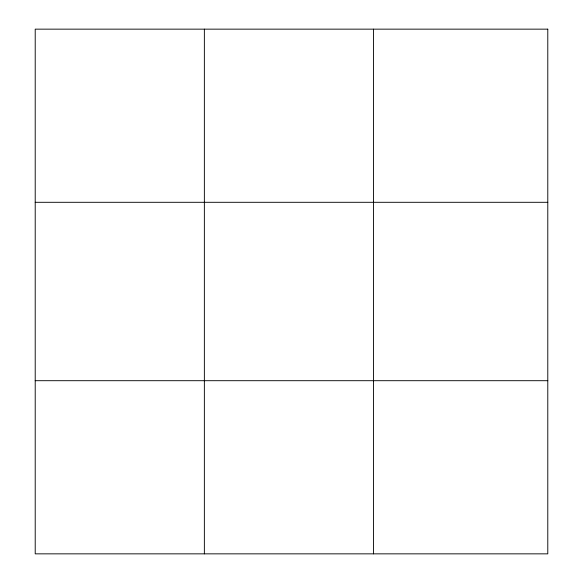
<?xml version="1.0" encoding="UTF-8"?>
<svg xmlns="http://www.w3.org/2000/svg" width="583" height="583" viewBox="0 0 583 583"><rect width="100%" height="100%" fill="white"/><g stroke="black" fill="none" stroke-linecap="round" stroke-linejoin="round"><path stroke-width="0.87" d="M204.363 553.85L204.363 29.15M373.514 553.85L373.514 29.15M35.213 202.301L547.787 202.301M35.213 380.699L547.787 380.699M547.787 29.15L547.787 553.85L35.213 553.85L35.213 29.15L547.787 29.15"/></g></svg>
